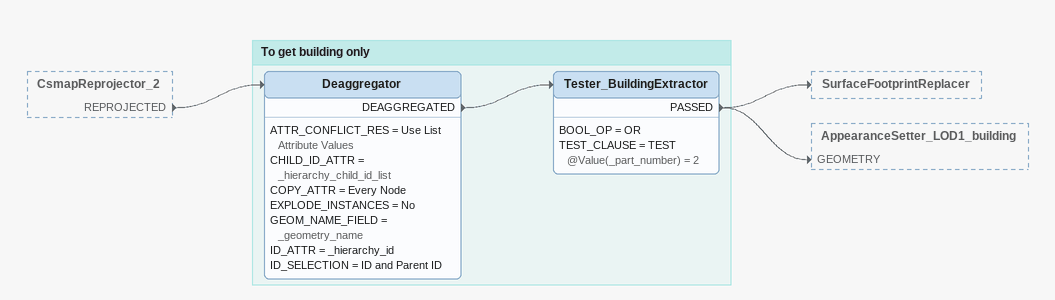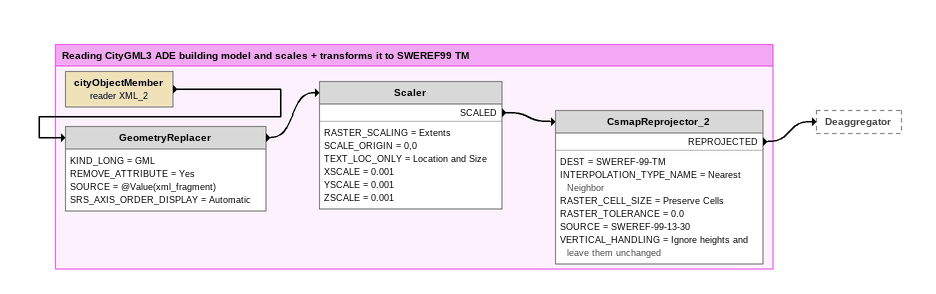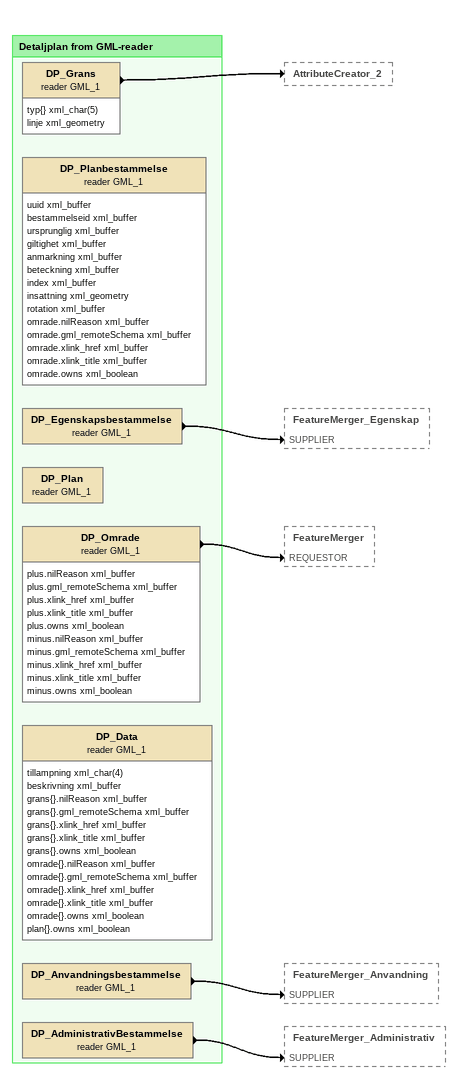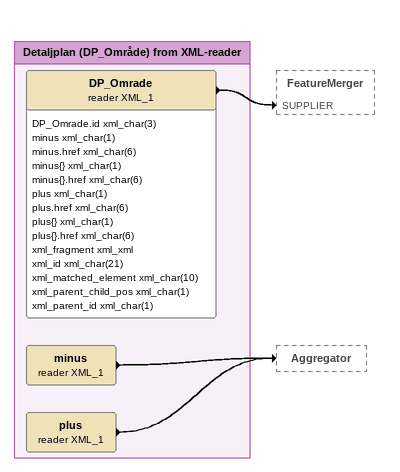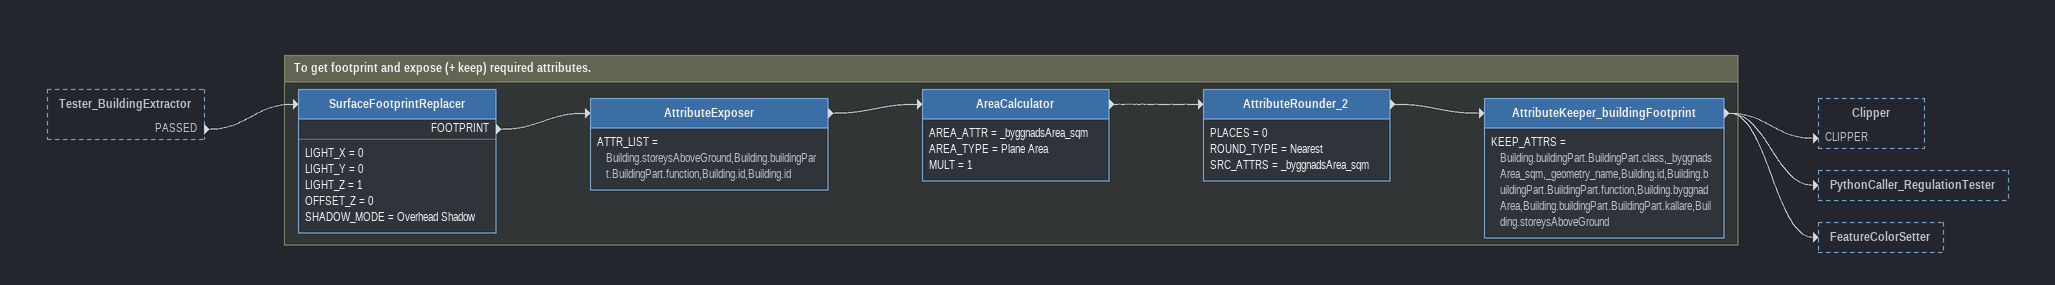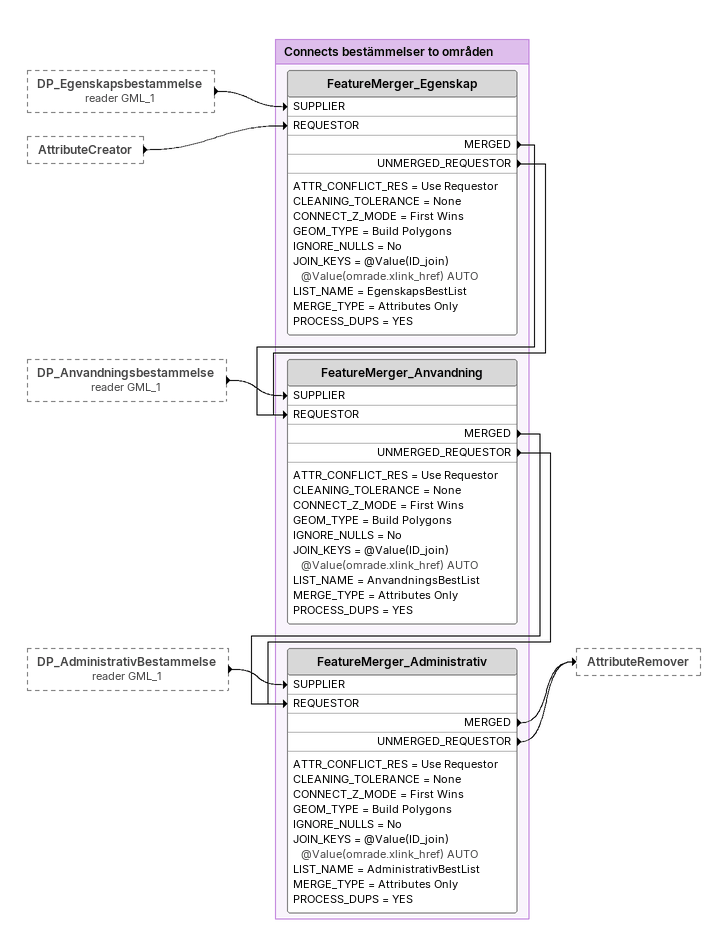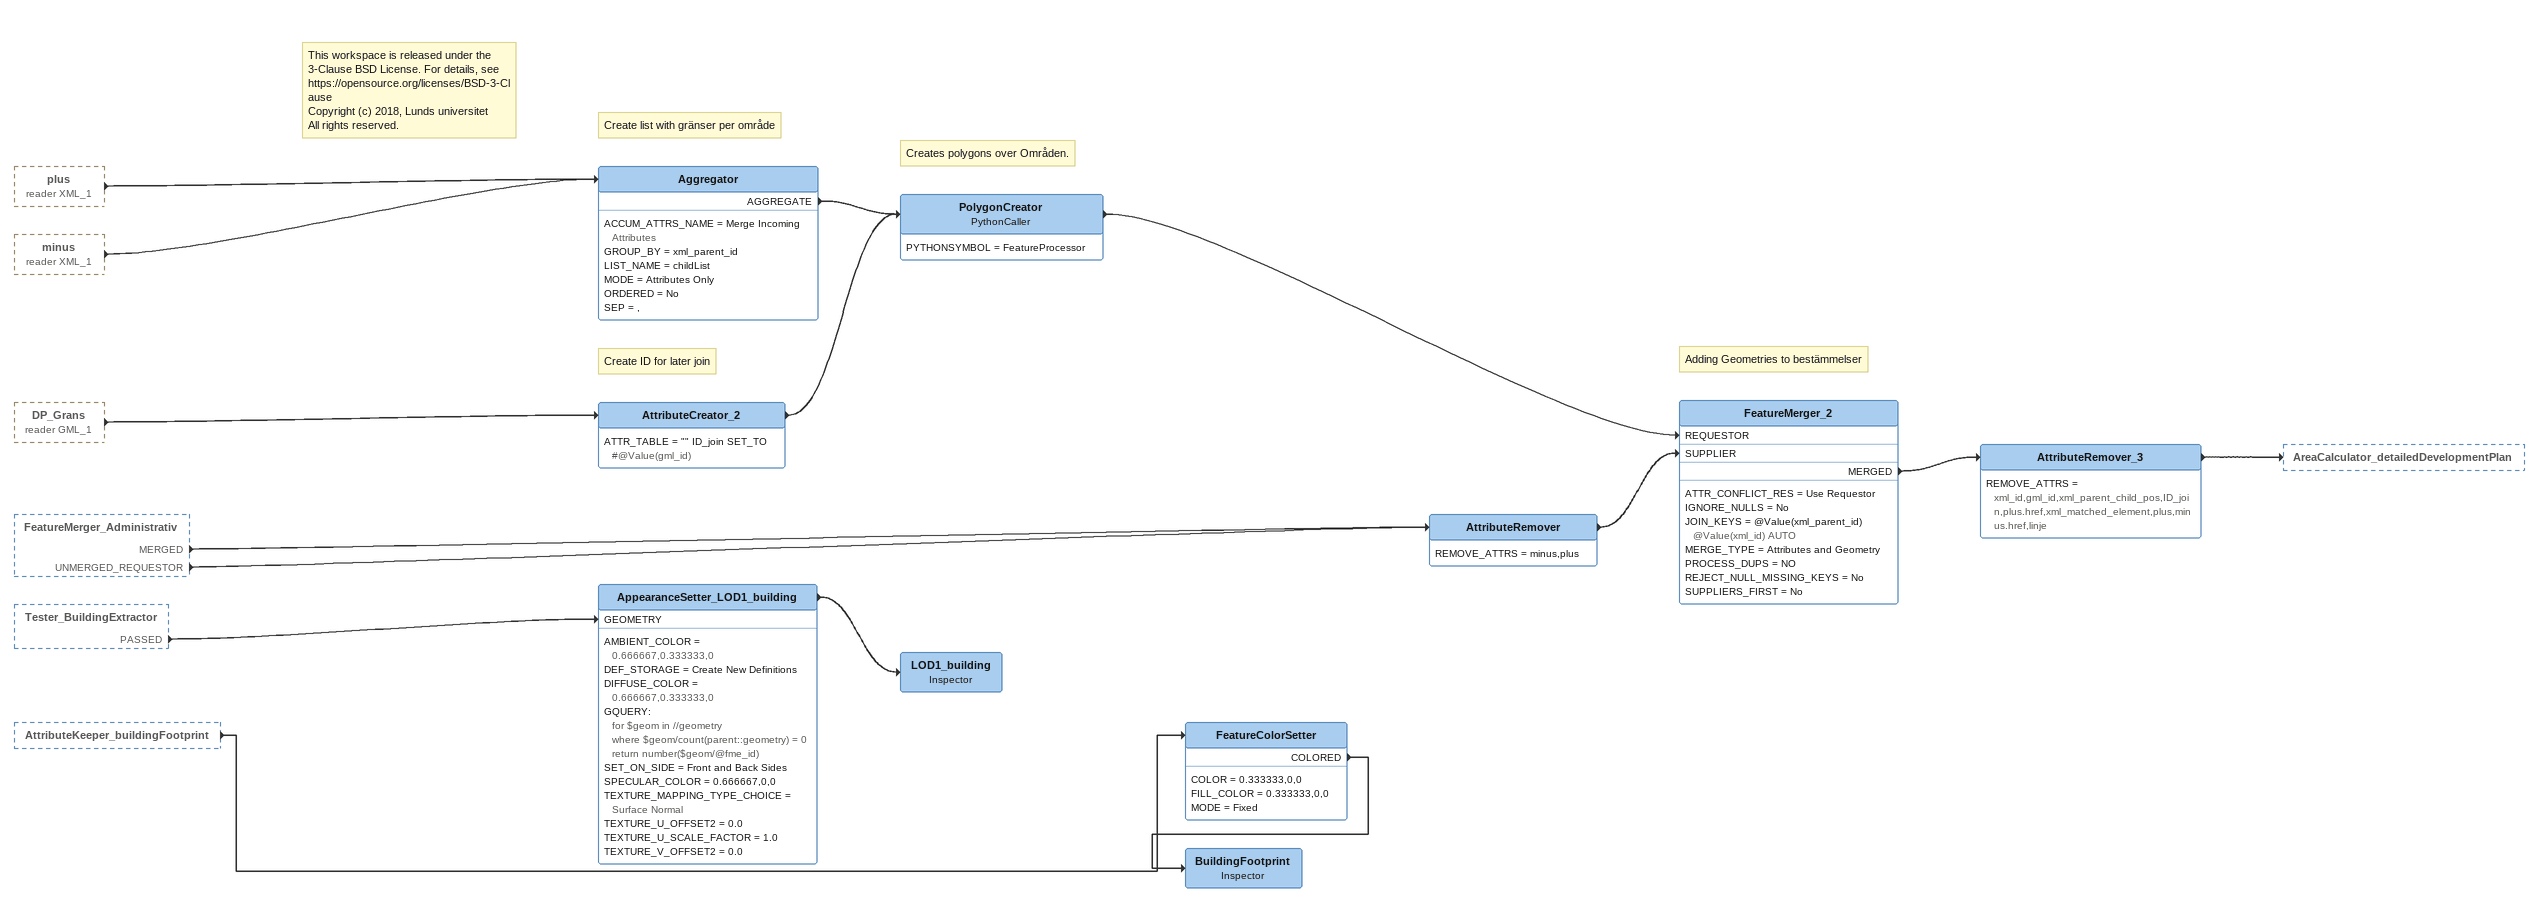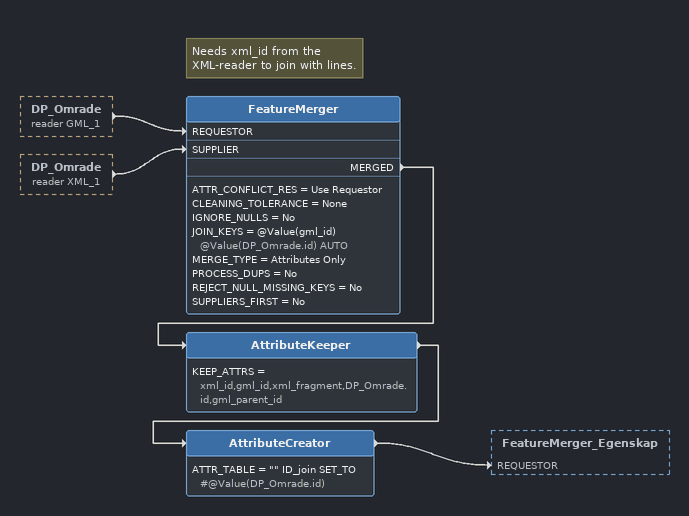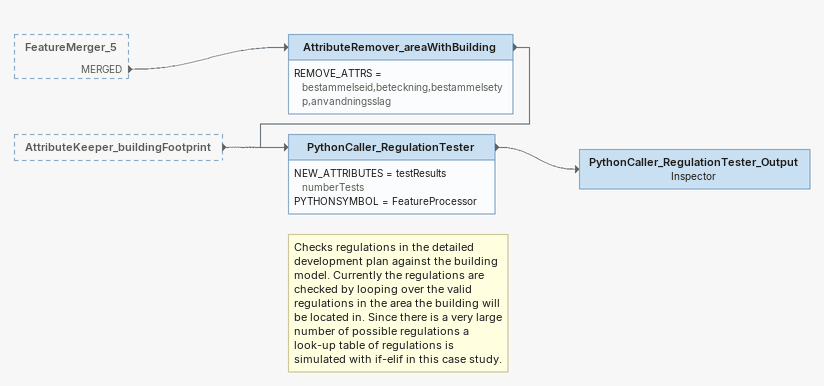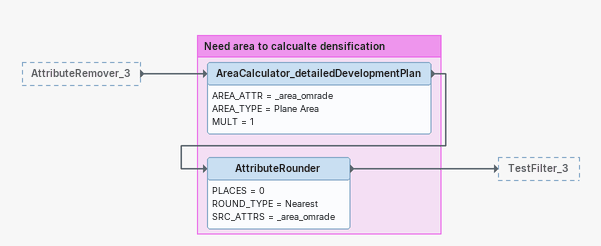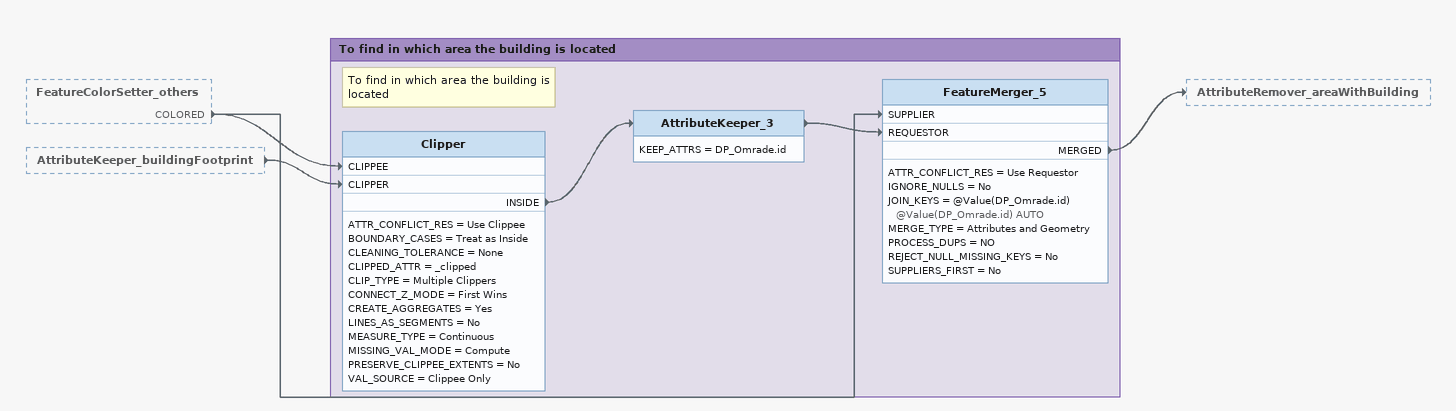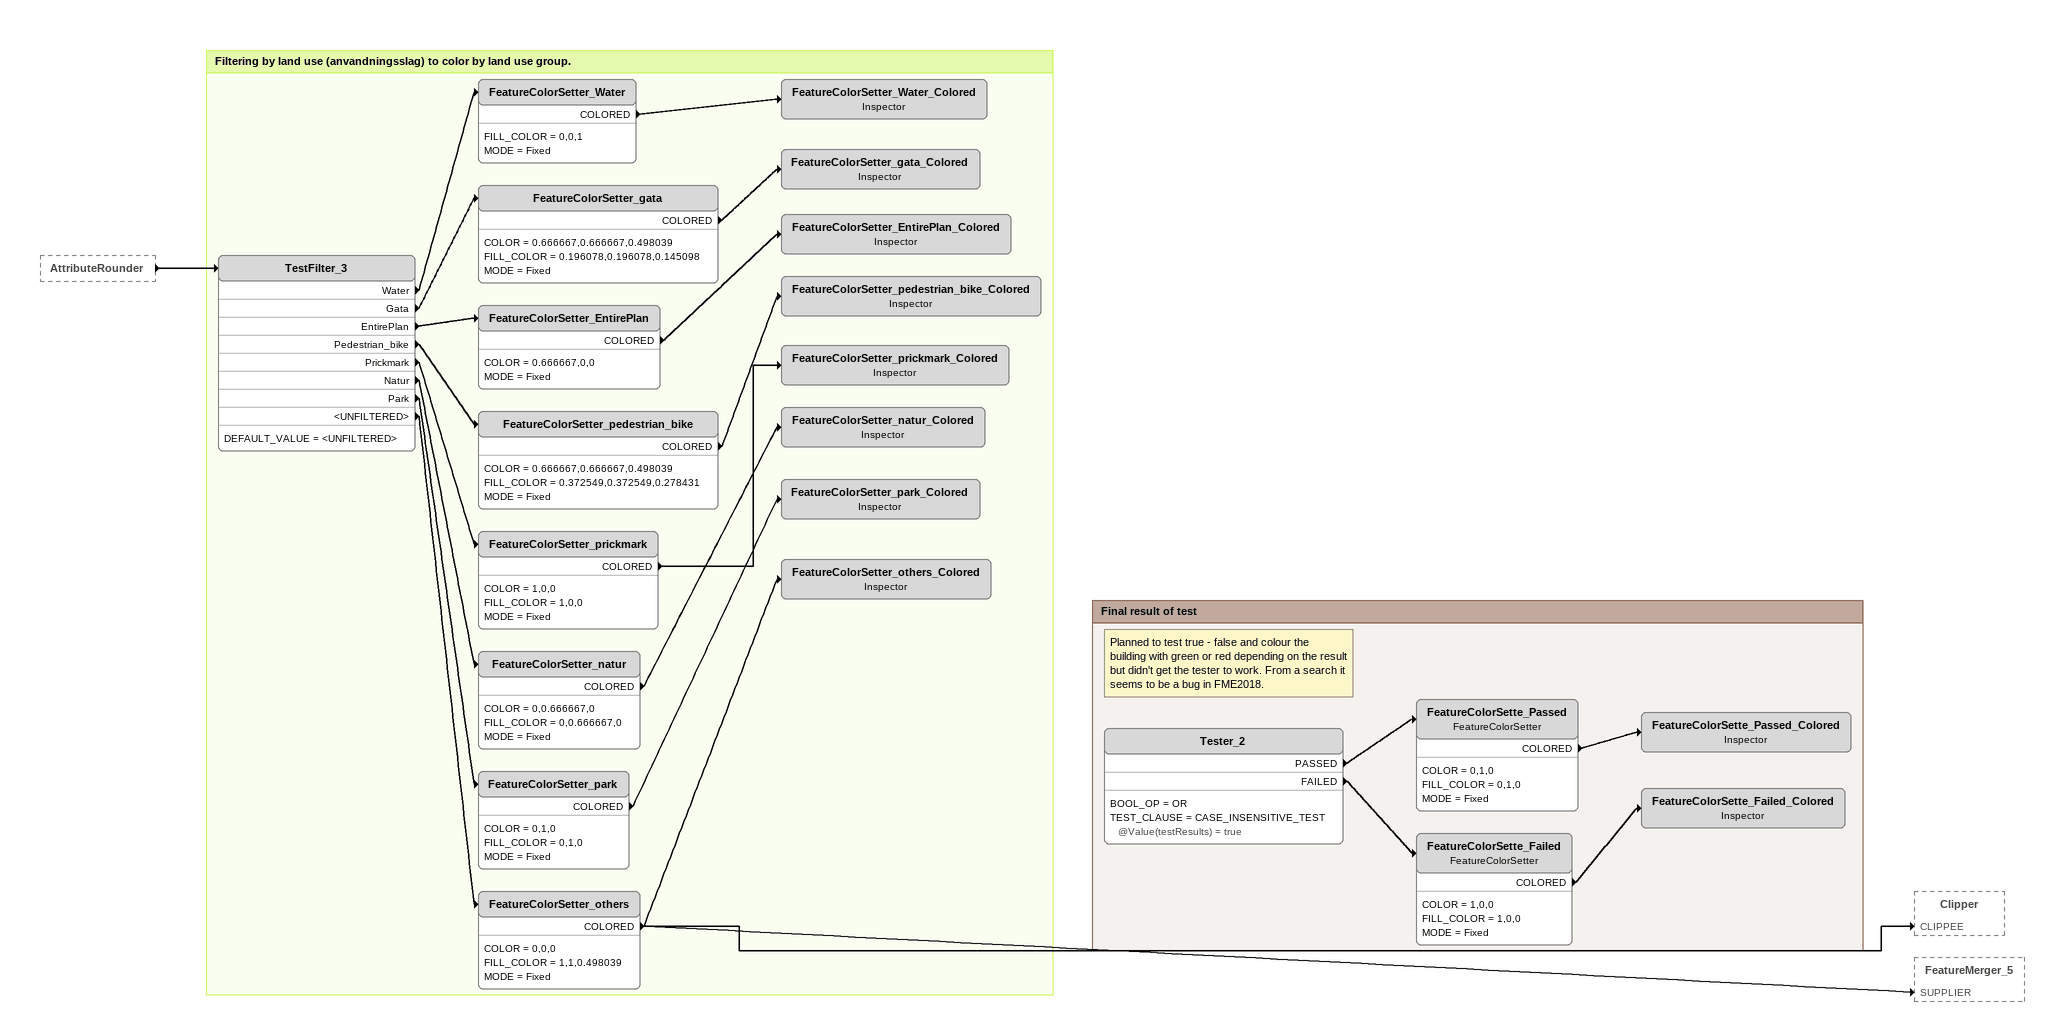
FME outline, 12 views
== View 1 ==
CsmapReprojector_2 [outside]
    REPROJECTED -> Deaggregator

Bookmark: To get building only
Deaggregator
    ATTR_CONFLICT_RES = Use List Attribute Values
    CHILD_ID_ATTR = _hierarchy_child_id_list
    COPY_ATTR = Every Node
    EXPLODE_INSTANCES = No
    GEOM_NAME_FIELD = _geometry_name
    ID_ATTR = _hierarchy_id
    ID_SELECTION = ID and Parent ID
    DEAGGREGATED -> Tester_BuildingExtractor
Tester_BuildingExtractor
    BOOL_OP = OR
    TEST_CLAUSE = TEST @Value(_part_number) = 2
    PASSED -> SurfaceFootprintReplacer
    PASSED -> AppearanceSetter_LOD1_building [GEOMETRY]

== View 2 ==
Bookmark: Reading CityGML3 ADE building model and scales + transforms it to SWEREF99 TM
cityObjectMember (reader XML_2)
    -> GeometryReplacer
GeometryReplacer
    KIND_LONG = GML
    REMOVE_ATTRIBUTE = Yes
    SOURCE = @Value(xml_fragment)
    SRS_AXIS_ORDER_DISPLAY = Automatic
    -> Scaler
Scaler
    RASTER_SCALING = Extents
    SCALE_ORIGIN = 0,0
    TEXT_LOC_ONLY = Location and Size
    XSCALE = 0.001
    YSCALE = 0.001
    ZSCALE = 0.001
    SCALED -> CsmapReprojector_2
CsmapReprojector_2
    DEST = SWEREF-99-TM
    INTERPOLATION_TYPE_NAME = Nearest Neighbor
    RASTER_CELL_SIZE = Preserve Cells
    RASTER_TOLERANCE = 0.0
    SOURCE = SWEREF-99-13-30
    VERTICAL_HANDLING = Ignore heights and leave them unchanged
    REPROJECTED -> Deaggregator

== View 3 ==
Bookmark: Detaljplan from GML-reader
DP_Grans (reader GML_1)
    attributes: typ{} xml_char(5), linje xml_geometry
    -> AttributeCreator_2
DP_Planbestammelse (reader GML_1)
    attributes: uuid xml_buffer, bestammelseid xml_buffer, ursprunglig xml_buffer, giltighet xml_buffer, anmarkning xml_buffer, beteckning xml_buffer, index xml_buffer, insattning xml_geometry, rotation xml_buffer, omrade.nilReason xml_buffer, omrade.gml_remoteSchema xml_buffer, omrade.xlink_href xml_buffer, omrade.xlink_title xml_buffer, omrade.owns xml_boolean
DP_Egenskapsbestammelse (reader GML_1)
    -> FeatureMerger_Egenskap [SUPPLIER]
DP_Plan (reader GML_1)
DP_Omrade (reader GML_1)
    attributes: plus.nilReason xml_buffer, plus.gml_remoteSchema xml_buffer, plus.xlink_href xml_buffer, plus.xlink_title xml_buffer, plus.owns xml_boolean, minus.nilReason xml_buffer, minus.gml_remoteSchema xml_buffer, minus.xlink_href xml_buffer, minus.xlink_title xml_buffer, minus.owns xml_boolean
    -> FeatureMerger [REQUESTOR]
DP_Data (reader GML_1)
    attributes: tillampning xml_char(4), beskrivning xml_buffer, grans{}.nilReason xml_buffer, grans{}.gml_remoteSchema xml_buffer, grans{}.xlink_href xml_buffer, grans{}.xlink_title xml_buffer, grans{}.owns xml_boolean, omrade{}.nilReason xml_buffer, omrade{}.gml_remoteSchema xml_buffer, omrade{}.xlink_href xml_buffer, omrade{}.xlink_title xml_buffer, omrade{}.owns xml_boolean, plan{}.owns xml_boolean
DP_Anvandningsbestammelse (reader GML_1)
    -> FeatureMerger_Anvandning [SUPPLIER]
DP_AdministrativBestammelse (reader GML_1)
    -> FeatureMerger_Administrativ [SUPPLIER]

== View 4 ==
Bookmark: Detaljplan (DP_Område) from XML-reader
DP_Omrade (reader XML_1)
    attributes: DP_Omrade.id xml_char(3), minus xml_char(1), minus.href xml_char(6), minus{} xml_char(1), minus{}.href xml_char(6), plus xml_char(1), plus.href xml_char(6), plus{} xml_char(1), plus{}.href xml_char(6), xml_fragment xml_xml, xml_id xml_char(21), xml_matched_element xml_char(10), xml_parent_child_pos xml_char(1), xml_parent_id xml_char(1)
    -> FeatureMerger [SUPPLIER]
minus (reader XML_1)
    -> Aggregator
plus (reader XML_1)
    -> Aggregator

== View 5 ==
Tester_BuildingExtractor [outside]
    PASSED -> SurfaceFootprintReplacer

Bookmark: To get footprint and expose (+ keep) required attributes.
SurfaceFootprintReplacer
    LIGHT_X = 0
    LIGHT_Y = 0
    LIGHT_Z = 1
    OFFSET_Z = 0
    SHADOW_MODE = Overhead Shadow
    FOOTPRINT -> AttributeExposer
AttributeExposer
    ATTR_LIST = Building.storeysAboveGround,Building.buildingPart.BuildingPart.function,Building.id,Building.id
    -> AreaCalculator
AreaCalculator
    AREA_ATTR = _byggnadsArea_sqm
    AREA_TYPE = Plane Area
    MULT = 1
    -> AttributeRounder_2
AttributeRounder_2
    PLACES = 0
    ROUND_TYPE = Nearest
    SRC_ATTRS = _byggnadsArea_sqm
    -> AttributeKeeper_buildingFootprint
AttributeKeeper_buildingFootprint
    KEEP_ATTRS = Building.buildingPart.BuildingPart.class,_byggnadsArea_sqm,_geometry_name,Building.id,Building.buildingPart.BuildingPart.function,Building.byggnadArea,Building.buildingPart.BuildingPart.kallare,Building.storeysAboveGround
    -> Clipper [CLIPPER]
    -> PythonCaller_RegulationTester
    -> FeatureColorSetter

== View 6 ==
DP_Egenskapsbestammelse (reader GML_1) [outside]
    -> FeatureMerger_Egenskap [SUPPLIER]
AttributeCreator [outside]
    -> FeatureMerger_Egenskap [REQUESTOR]
DP_Anvandningsbestammelse (reader GML_1) [outside]
    -> FeatureMerger_Anvandning [SUPPLIER]
DP_AdministrativBestammelse (reader GML_1) [outside]
    -> FeatureMerger_Administrativ [SUPPLIER]

Bookmark: Connects bestämmelser to områden
FeatureMerger_Egenskap
    ATTR_CONFLICT_RES = Use Requestor
    CLEANING_TOLERANCE = None
    CONNECT_Z_MODE = First Wins
    GEOM_TYPE = Build Polygons
    IGNORE_NULLS = No
    JOIN_KEYS = @Value(ID_join) @Value(omrade.xlink_href) AUTO
    LIST_NAME = EgenskapsBestList
    MERGE_TYPE = Attributes Only
    PROCESS_DUPS = YES
    MERGED -> FeatureMerger_Anvandning [REQUESTOR]
    UNMERGED_REQUESTOR -> FeatureMerger_Anvandning [REQUESTOR]
FeatureMerger_Anvandning
    ATTR_CONFLICT_RES = Use Requestor
    CLEANING_TOLERANCE = None
    CONNECT_Z_MODE = First Wins
    GEOM_TYPE = Build Polygons
    IGNORE_NULLS = No
    JOIN_KEYS = @Value(ID_join) @Value(omrade.xlink_href) AUTO
    LIST_NAME = AnvandningsBestList
    MERGE_TYPE = Attributes Only
    PROCESS_DUPS = YES
    MERGED -> FeatureMerger_Administrativ [REQUESTOR]
    UNMERGED_REQUESTOR -> FeatureMerger_Administrativ [REQUESTOR]
FeatureMerger_Administrativ
    ATTR_CONFLICT_RES = Use Requestor
    CLEANING_TOLERANCE = None
    CONNECT_Z_MODE = First Wins
    GEOM_TYPE = Build Polygons
    IGNORE_NULLS = No
    JOIN_KEYS = @Value(ID_join) @Value(omrade.xlink_href) AUTO
    LIST_NAME = AdministrativBestList
    MERGE_TYPE = Attributes Only
    PROCESS_DUPS = YES
    MERGED -> AttributeRemover
    UNMERGED_REQUESTOR -> AttributeRemover

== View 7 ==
plus (reader XML_1) [outside]
    -> Aggregator
minus (reader XML_1) [outside]
    -> Aggregator
DP_Grans (reader GML_1) [outside]
    -> AttributeCreator_2
FeatureMerger_Administrativ [outside]
    MERGED -> AttributeRemover
    UNMERGED_REQUESTOR -> AttributeRemover
Tester_BuildingExtractor [outside]
    PASSED -> AppearanceSetter_LOD1_building [GEOMETRY]
AttributeKeeper_buildingFootprint [outside]
    -> FeatureColorSetter
AppearanceSetter_LOD1_building
    AMBIENT_COLOR = 0.666667,0.333333,0
    DEF_STORAGE = Create New Definitions
    DIFFUSE_COLOR = 0.666667,0.333333,0
    GQUERY:
      for $geom in //geometry
      where $geom/count(parent::geometry) = 0
      return number($geom/@fme_id)
    SET_ON_SIDE = Front and Back Sides
    SPECULAR_COLOR = 0.666667,0,0
    TEXTURE_MAPPING_TYPE_CHOICE = Surface Normal
    TEXTURE_U_OFFSET2 = 0.0
    TEXTURE_U_SCALE_FACTOR = 1.0
    TEXTURE_V_OFFSET2 = 0.0
    -> LOD1_building
LOD1_building: Inspector
FeatureColorSetter
    COLOR = 0.333333,0,0
    FILL_COLOR = 0.333333,0,0
    MODE = Fixed
    COLORED -> BuildingFootprint
BuildingFootprint: Inspector
Note: This workspace is released under the 3-Clause BSD License. For details, see https://opensource.org/licenses/BSD-3-Clause / Copyright (c) 2018, Lunds universitet / All rights reserved.
Note: Create list with gränser per område
Aggregator
    ACCUM_ATTRS_NAME = Merge Incoming Attributes
    GROUP_BY = xml_parent_id
    LIST_NAME = childList
    MODE = Attributes Only
    ORDERED = No
    SEP = ,
    AGGREGATE -> PolygonCreator
Note: Create ID for later join
AttributeCreator_2
    ATTR_TABLE = "" ID_join SET_TO #@Value(gml_id)
    -> PolygonCreator
Note: Creates polygons over Områden.
PolygonCreator: PythonCaller
    PYTHONSYMBOL = FeatureProcessor
    -> FeatureMerger_2 [REQUESTOR]
AttributeRemover
    REMOVE_ATTRS = minus,plus
    -> FeatureMerger_2 [SUPPLIER]
Note: Adding Geometries to bestämmelser
FeatureMerger_2
    ATTR_CONFLICT_RES = Use Requestor
    IGNORE_NULLS = No
    JOIN_KEYS = @Value(xml_parent_id) @Value(xml_id) AUTO
    MERGE_TYPE = Attributes and Geometry
    PROCESS_DUPS = NO
    REJECT_NULL_MISSING_KEYS = No
    SUPPLIERS_FIRST = No
    MERGED -> AttributeRemover_3
AttributeRemover_3
    REMOVE_ATTRS = xml_id,gml_id,xml_parent_child_pos,ID_join,plus.href,xml_matched_element,plus,minus.href,linje
    -> AreaCalculator_detailedDevelopmentPlan

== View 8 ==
DP_Omrade (reader GML_1) [outside]
    -> FeatureMerger [REQUESTOR]
DP_Omrade (reader XML_1) [outside]
    -> FeatureMerger [SUPPLIER]
Note: Needs xml_id from the / XML-reader to join with lines.
FeatureMerger
    ATTR_CONFLICT_RES = Use Requestor
    CLEANING_TOLERANCE = None
    IGNORE_NULLS = No
    JOIN_KEYS = @Value(gml_id) @Value(DP_Omrade.id) AUTO
    MERGE_TYPE = Attributes Only
    PROCESS_DUPS = No
    REJECT_NULL_MISSING_KEYS = No
    SUPPLIERS_FIRST = No
    MERGED -> AttributeKeeper
AttributeKeeper
    KEEP_ATTRS = xml_id,gml_id,xml_fragment,DP_Omrade.id,gml_parent_id
    -> AttributeCreator
AttributeCreator
    ATTR_TABLE = "" ID_join SET_TO #@Value(DP_Omrade.id)
    -> FeatureMerger_Egenskap [REQUESTOR]

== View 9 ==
FeatureMerger_5 [outside]
    MERGED -> AttributeRemover_areaWithBuilding
AttributeKeeper_buildingFootprint [outside]
    -> PythonCaller_RegulationTester
AttributeRemover_areaWithBuilding
    REMOVE_ATTRS = bestammelseid,beteckning,bestammelsetyp,anvandningsslag
    -> PythonCaller_RegulationTester
Note: Checks regulations in the detailed development plan against the building model. Currently the regulations are checked by looping over the valid regulations in the area the building will be located in. Since there is a very large number of possible regulations a look-up table of regulations is simulated with if-elif in this case study.
PythonCaller_RegulationTester
    NEW_ATTRIBUTES = testResults numberTests
    PYTHONSYMBOL = FeatureProcessor
    -> PythonCaller_RegulationTester_Output
PythonCaller_RegulationTester_Output: Inspector

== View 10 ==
AttributeRemover_3 [outside]
    -> AreaCalculator_detailedDevelopmentPlan

Bookmark: Need area to calcualte densification
AreaCalculator_detailedDevelopmentPlan
    AREA_ATTR = _area_omrade
    AREA_TYPE = Plane Area
    MULT = 1
    -> AttributeRounder
AttributeRounder
    PLACES = 0
    ROUND_TYPE = Nearest
    SRC_ATTRS = _area_omrade
    -> TestFilter_3

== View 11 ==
FeatureColorSetter_others [outside]
    COLORED -> Clipper [CLIPPEE]
    COLORED -> FeatureMerger_5 [SUPPLIER]
AttributeKeeper_buildingFootprint [outside]
    -> Clipper [CLIPPER]

Bookmark: To find in which area the building is located
Note: To find in which area the building is located
Clipper
    ATTR_CONFLICT_RES = Use Clippee
    BOUNDARY_CASES = Treat as Inside
    CLEANING_TOLERANCE = None
    CLIPPED_ATTR = _clipped
    CLIP_TYPE = Multiple Clippers
    CONNECT_Z_MODE = First Wins
    CREATE_AGGREGATES = Yes
    LINES_AS_SEGMENTS = No
    MEASURE_TYPE = Continuous
    MISSING_VAL_MODE = Compute
    PRESERVE_CLIPPEE_EXTENTS = No
    VAL_SOURCE = Clippee Only
    INSIDE -> AttributeKeeper_3
AttributeKeeper_3
    KEEP_ATTRS = DP_Omrade.id
    -> FeatureMerger_5 [REQUESTOR]
FeatureMerger_5
    ATTR_CONFLICT_RES = Use Requestor
    IGNORE_NULLS = No
    JOIN_KEYS = @Value(DP_Omrade.id) @Value(DP_Omrade.id) AUTO
    MERGE_TYPE = Attributes and Geometry
    PROCESS_DUPS = NO
    REJECT_NULL_MISSING_KEYS = No
    SUPPLIERS_FIRST = No
    MERGED -> AttributeRemover_areaWithBuilding

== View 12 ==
AttributeRounder [outside]
    -> TestFilter_3

Bookmark: Filtering by land use (anvandningsslag) to color by land use group.
TestFilter_3
    DEFAULT_VALUE = <UNFILTERED>
    Water -> FeatureColorSetter_Water
    Gata -> FeatureColorSetter_gata
    EntirePlan -> FeatureColorSetter_EntirePlan
    Pedestrian_bike -> FeatureColorSetter_pedestrian_bike
    Prickmark -> FeatureColorSetter_prickmark
    Natur -> FeatureColorSetter_natur
    Park -> FeatureColorSetter_park
    <UNFILTERED> -> FeatureColorSetter_others
FeatureColorSetter_Water
    FILL_COLOR = 0,0,1
    MODE = Fixed
    COLORED -> FeatureColorSetter_Water_Colored
FeatureColorSetter_Water_Colored: Inspector
FeatureColorSetter_gata
    COLOR = 0.666667,0.666667,0.498039
    FILL_COLOR = 0.196078,0.196078,0.145098
    MODE = Fixed
    COLORED -> FeatureColorSetter_gata_Colored
FeatureColorSetter_gata_Colored: Inspector
FeatureColorSetter_EntirePlan
    COLOR = 0.666667,0,0
    MODE = Fixed
    COLORED -> FeatureColorSetter_EntirePlan_Colored
FeatureColorSetter_EntirePlan_Colored: Inspector
FeatureColorSetter_pedestrian_bike
    COLOR = 0.666667,0.666667,0.498039
    FILL_COLOR = 0.372549,0.372549,0.278431
    MODE = Fixed
    COLORED -> FeatureColorSetter_pedestrian_bike_Colored
FeatureColorSetter_pedestrian_bike_Colored: Inspector
FeatureColorSetter_prickmark
    COLOR = 1,0,0
    FILL_COLOR = 1,0,0
    MODE = Fixed
    COLORED -> FeatureColorSetter_prickmark_Colored
FeatureColorSetter_prickmark_Colored: Inspector
FeatureColorSetter_natur
    COLOR = 0,0.666667,0
    FILL_COLOR = 0,0.666667,0
    MODE = Fixed
    COLORED -> FeatureColorSetter_natur_Colored
FeatureColorSetter_natur_Colored: Inspector
FeatureColorSetter_park
    COLOR = 0,1,0
    FILL_COLOR = 0,1,0
    MODE = Fixed
    COLORED -> FeatureColorSetter_park_Colored
FeatureColorSetter_park_Colored: Inspector
FeatureColorSetter_others
    COLOR = 0,0,0
    FILL_COLOR = 1,1,0.498039
    MODE = Fixed
    COLORED -> FeatureColorSetter_others_Colored
    COLORED -> Clipper [CLIPPEE]
    COLORED -> FeatureMerger_5 [SUPPLIER]
FeatureColorSetter_others_Colored: Inspector

Bookmark: Final result of test
Note: Planned to test true - false and colour the building with green or red depending on the result but didn't get the tester to work. From a search it seems to be a bug in FME2018.
Tester_2
    BOOL_OP = OR
    TEST_CLAUSE = CASE_INSENSITIVE_TEST @Value(testResults) = true
    PASSED -> FeatureColorSette_Passed
    FAILED -> FeatureColorSette_Failed
FeatureColorSette_Passed: FeatureColorSetter
    COLOR = 0,1,0
    FILL_COLOR = 0,1,0
    MODE = Fixed
    COLORED -> FeatureColorSette_Passed_Colored
FeatureColorSette_Passed_Colored: Inspector
FeatureColorSette_Failed: FeatureColorSetter
    COLOR = 1,0,0
    FILL_COLOR = 1,0,0
    MODE = Fixed
    COLORED -> FeatureColorSette_Failed_Colored
FeatureColorSette_Failed_Colored: Inspector
